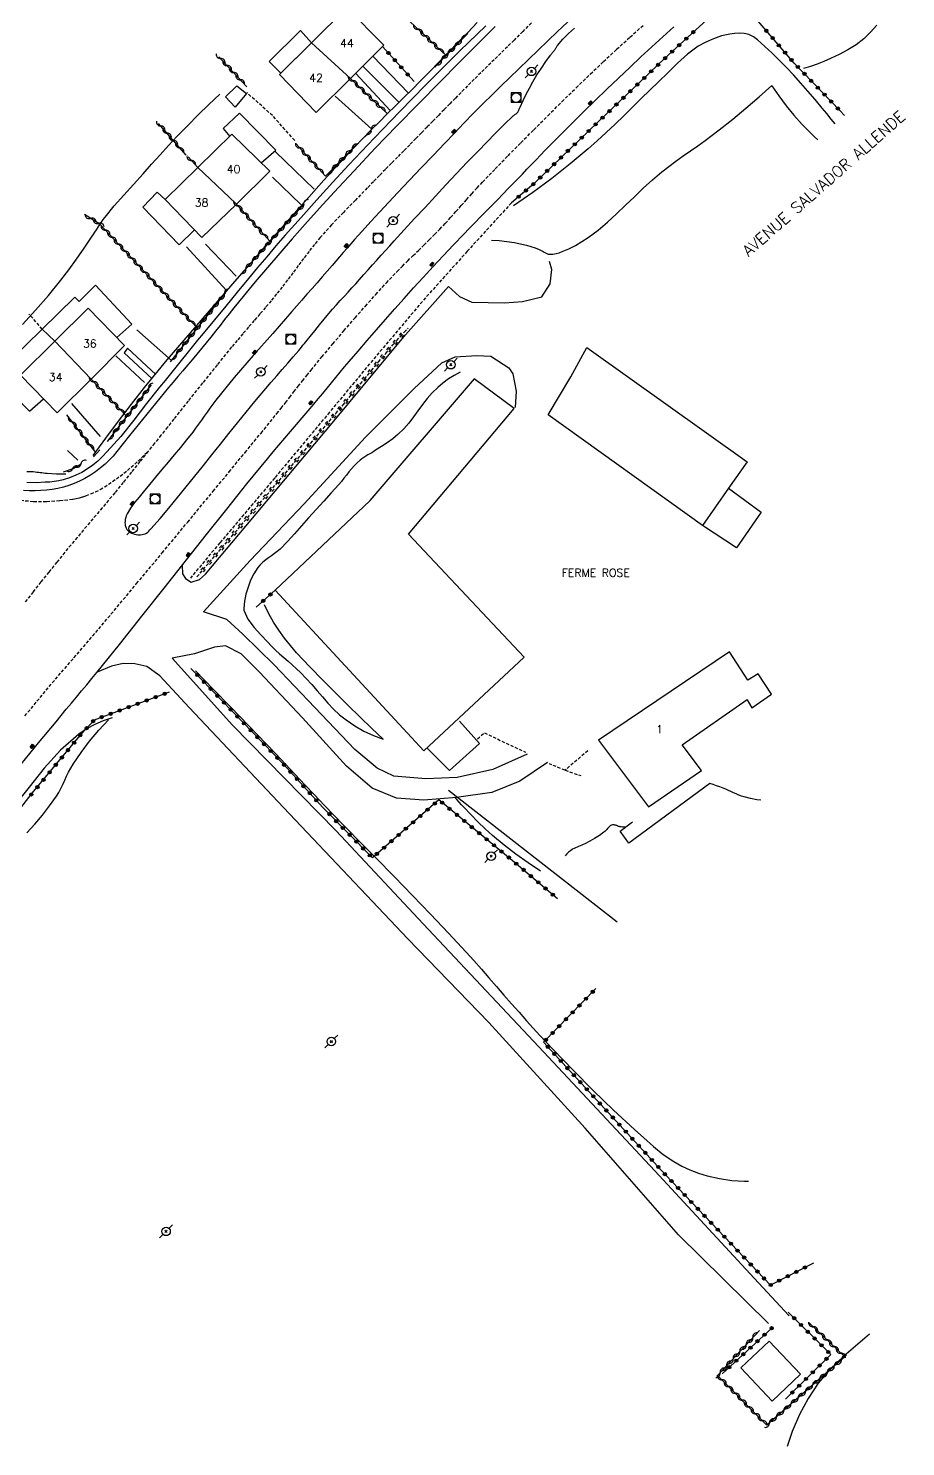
# Model space of a CAD drawing. Header units: millimetres. Extents: x 137000 to 138002, y 152999 to 154002.
# Drawn here: x 137340.6 to 137477.7, y 153371.3 to 153592.9 of the extents above; entities that cross this region are included whole.
import ezdxf
from ezdxf.enums import TextEntityAlignment as Align

# ---------------------------------------------------------------- set-up
doc = ezdxf.new("R2010")
doc.units = ezdxf.units.MM
doc.linetypes.add('DASHED', pattern=[0.75, 0.5, -0.25])
doc.layers.get('0').update_dxf_attribs({"linetype": 'CONTINUOUS'})
for name, color, linetype in [('W0001', 6, 'DASHED'), ('W0008', 7, 'CONTINUOUS'), ('W0014', 7, 'CONTINUOUS'), ('W0017', 7, 'CONTINUOUS'), ('W0101', 7, 'CONTINUOUS'), ('W0104', 1, 'CONTINUOUS'), ('W0112', 1, 'DASHED'), ('W0211', 2, 'CONTINUOUS'), ('W0214', 2, 'CONTINUOUS'), ('W0220', 5, 'DASHED'), ('W0300', 7, 'CONTINUOUS'), ('W0310', 3, 'CONTINUOUS'), ('W0323', 7, 'CONTINUOUS'), ('W0333', 7, 'CONTINUOUS'), ('W0401', 7, 'CONTINUOUS'), ('W0420', 7, 'CONTINUOUS'), ('W0473', 7, 'CONTINUOUS'), ('W0510', 5, 'CONTINUOUS'), ('W0515', 5, 'CONTINUOUS'), ('W0984', 7, 'CONTINUOUS'), ('W0989', 7, 'CONTINUOUS'), ('W0991', 7, 'CONTINUOUS'), ('W1102', 7, 'CONTINUOUS')]:
    doc.layers.add(name, color=color, linetype=linetype)
doc.styles.get("Standard").update_dxf_attribs({"font": 'romans.shx', "width": 0.85})

# ---------------------------------------------------------------- blocks, each defined once
blk = doc.blocks.new('T401')
for p, q in [((-0.3, 0.3), (0, 0.3)), ((-0.3, -0.25), (-0.3, 0.3)), ((-0.3, 0.15), (0, 0.15)), ((-0.3, 0), (0, 0)), ((0, 0.3), (0, -0.25)), ((-0.3, -0.15), (0, -0.15)), ((-0.3, -0.25), (-0.3, -0.3)), ((-0.3, -0.3), (0, -0.3)), ((0, -0.3), (0, -0.25))]:
    blk.add_line(p, q)
blk = doc.blocks.new('T473')
for p, q in [((-0.166667, 0.166667), (0.166667, -0.166667)), ((-0.166667, -0.166667), (0.166667, 0.166667)), ((0.500001, 0.500001), (1.000002, 1.000002)), ((-1.000002, -1.000002), (-0.500001, -0.500001))]:
    blk.add_line(p, q)
blk.add_ellipse((0, 0), major_axis=(0.471405, 0.471405), ratio=1, start_param=5.4977871438, end_param=11.780972451)
blk = doc.blocks.new('T420')
for p, q in [((0.75, 0.75), (-0.75, 0.75)), ((-0.75, 0.75), (-0.75, -0.75)), ((0.75, 0.75), (0.75, -0.75)), ((0.75, -0.75), (-0.75, -0.75))]:
    blk.add_line(p, q)
blk.add_ellipse((0, 0), major_axis=(-0.53, 0.53), ratio=1, start_param=3.926991, end_param=10.210176)
blk = doc.blocks.new('t310o')
at = {"color": 0, "linetype": 'Continuous'}
for centre, start, end in [((-0.5, 0.38), 216.8699, 323.1304), ((0.5, -0.37), 36.8699, 143.1303)]:
    blk.add_arc(centre, 0.625, start, end, dxfattribs=at)
blk = doc.blocks.new('t323o')
at = {"color": 0, "linetype": 'Continuous'}
for radius in [0.25, 0.15]:
    blk.add_circle((0, 0), radius, dxfattribs=at)
blk = doc.blocks.new('t220o')
at = {"color": 0, "linetype": 'Continuous'}
for p, q in [((-0.25, 0.25), (0.25, 0.25)), ((-0.25, -0.25), (0.25, -0.25))]:
    blk.add_line(p, q, dxfattribs=at)

msp = doc.modelspace()

# ---------------------------------------------------------------- linework, layer by layer
at = {"layer": 'W0001'}
for points in [[(137340.05, 153485.47), (137341.93, 153487.77), (137343.84, 153490.05), (137345.77, 153492.31), (137347.71, 153494.56), (137349.65, 153496.81), (137351.58, 153499.06), (137353.49, 153501.34), (137357.5, 153506.13), (137361.49, 153510.93), (137365.48, 153515.74), (137369.46, 153520.56), (137371.96, 153523.59), (137374.45, 153526.62), (137376.94, 153529.65), (137379.41, 153532.71), (137380.09, 153533.55), (137380.76, 153534.4), (137381.42, 153535.25), (137382.08, 153536.1), (137382.75, 153536.96), (137383.42, 153537.81), (137384.09, 153538.65), (137384.77, 153539.49), (137386.46, 153541.56), (137388.17, 153543.6), (137389.89, 153545.64), (137391.64, 153547.66), (137393.25, 153549.49), (137394.88, 153551.31), (137396.53, 153553.11), (137398.21, 153554.89), (137399.03, 153555.73), (137399.86, 153556.56), (137400.7, 153557.38), (137401.55, 153558.19), (137402.39, 153559.01), (137403.23, 153559.83), (137404.06, 153560.66), (137404.88, 153561.5), (137405.73, 153562.4), (137406.57, 153563.32), (137407.4, 153564.25), (137408.23, 153565.18), (137409.05, 153566.11), (137409.88, 153567.03), (137410.71, 153567.96), (137411.56, 153568.86), (137413.54, 153570.93), (137415.54, 153572.98), (137417.56, 153575.01), (137419.58, 153577.03), (137421.78, 153579.23), (137423.97, 153581.42), (137426.19, 153583.59), (137428.42, 153585.75), (137430.46, 153587.68), (137432.52, 153589.6), (137434.6, 153591.5), (137436.7, 153593.38)], [(137419.19, 153593.75), (137417.84, 153592.39), (137416.48, 153591.03), (137415.45, 153590.01), (137414.41, 153588.99), (137413.37, 153587.97), (137412.33, 153586.96), (137411.3, 153585.94), (137410.26, 153584.92), (137409.23, 153583.9), (137408.2, 153582.87), (137407.31, 153581.97), (137406.43, 153581.07), (137405.54, 153580.17), (137404.66, 153579.27), (137403.78, 153578.37), (137402.91, 153577.46), (137402.03, 153576.56), (137401.14, 153575.66), (137400.19, 153574.69), (137399.24, 153573.73), (137398.29, 153572.77), (137397.34, 153571.81), (137396.39, 153570.85), (137395.44, 153569.89), (137394.5, 153568.92), (137393.55, 153567.95), (137391.69, 153566.04), (137389.82, 153564.13), (137387.98, 153562.19), (137386.2, 153560.2), (137385.31, 153559.13), (137384.44, 153558.04), (137383.59, 153556.93), (137382.76, 153555.81), (137381.93, 153554.69), (137381.09, 153553.58), (137380.24, 153552.47), (137379.38, 153551.38), (137378.52, 153550.33), (137377.64, 153549.29), (137376.76, 153548.26), (137375.87, 153547.23), (137374.98, 153546.21), (137374.1, 153545.18), (137373.22, 153544.14), (137372.35, 153543.1), (137370.07, 153540.3), (137367.81, 153537.48), (137365.56, 153534.66), (137363.31, 153531.83), (137362.31, 153530.58), (137361.31, 153529.33), (137360.31, 153528.07), (137359.31, 153526.82)], [(137339.36, 153519.16), (137341.41, 153518.97), (137343.46, 153518.96), (137345.51, 153519.1), (137347.54, 153519.34), (137348.06, 153519.43), (137348.57, 153519.55), (137349.08, 153519.7), (137349.57, 153519.86), (137350.33, 153520.16), (137351.08, 153520.48), (137351.81, 153520.84), (137352.51, 153521.25), (137354.33, 153522.49), (137356.08, 153523.83), (137357.73, 153525.28), (137359.3, 153526.83)], [(137359.31, 153526.82), (137358.01, 153525.19), (137356.71, 153523.56), (137355.4, 153521.94), (137354.08, 153520.33), (137353.11, 153519.16), (137352.14, 153517.99), (137351.16, 153516.83), (137350.18, 153515.68), (137349.2, 153514.52), (137348.22, 153513.36), (137347.25, 153512.2), (137346.28, 153511.03), (137345.03, 153509.49), (137343.79, 153507.95), (137342.55, 153506.39), (137341.32, 153504.84), (137340.09, 153503.29)]]:
    msp.add_lwpolyline(points, dxfattribs=at)
at = {"layer": 'W0008'}
for points in [[(137423.28, 153592.38), (137431.01, 153599.6)], [(137413.54, 153593.17), (137410.65, 153590.31), (137407.78, 153587.42), (137404.92, 153584.53), (137401.53, 153581.08), (137398.15, 153577.63), (137394.8, 153574.15), (137391.48, 153570.64), (137389.03, 153568.01), (137386.61, 153565.36), (137384.21, 153562.69), (137381.83, 153560), (137379.88, 153557.77), (137377.95, 153555.53), (137376.03, 153553.28), (137374.14, 153551), (137373.41, 153550.1), (137372.69, 153549.2), (137371.97, 153548.29), (137371.26, 153547.37), (137370.55, 153546.46), (137369.84, 153545.55), (137369.11, 153544.64), (137368.39, 153543.74), (137367.66, 153542.86), (137366.92, 153541.98), (137366.18, 153541.11), (137365.44, 153540.24), (137364.7, 153539.38), (137363.96, 153538.51), (137363.22, 153537.63), (137362.49, 153536.76), (137360.45, 153534.27), (137358.42, 153531.78), (137356.4, 153529.27), (137354.4, 153526.76)], [(137423.28, 153592.38), (137421.76, 153590.93), (137420.25, 153589.46), (137418.74, 153587.99), (137417.24, 153586.53), (137415.84, 153585.18), (137414.44, 153583.84), (137413.05, 153582.49), (137411.67, 153581.12), (137410.16, 153579.6), (137408.66, 153578.06), (137407.18, 153576.51), (137405.69, 153574.96), (137403.84, 153573.03), (137401.99, 153571.1), (137400.15, 153569.16), (137398.32, 153567.22), (137396.91, 153565.72), (137395.51, 153564.23), (137394.11, 153562.72), (137392.73, 153561.21), (137392.14, 153560.54), (137391.55, 153559.87), (137390.97, 153559.2), (137390.38, 153558.53), (137389.8, 153557.86), (137389.22, 153557.18), (137388.64, 153556.51), (137388.05, 153555.84), (137387.27, 153554.94), (137386.48, 153554.04), (137385.7, 153553.14), (137384.91, 153552.24), (137384.12, 153551.34), (137383.34, 153550.44), (137382.55, 153549.54), (137381.77, 153548.64), (137378.77, 153545.21), (137375.74, 153541.79), (137372.76, 153538.34), (137369.87, 153534.8), (137369.4, 153534.19), (137368.95, 153533.56), (137368.5, 153532.93), (137368.06, 153532.3), (137367.62, 153531.66), (137367.18, 153531.03), (137366.72, 153530.4), (137366.26, 153529.78), (137365.32, 153528.59), (137364.36, 153527.42), (137363.39, 153526.26), (137362.41, 153525.1), (137361.43, 153523.95), (137360.45, 153522.79), (137359.49, 153521.62), (137358.54, 153520.44), (137357.88, 153519.62), (137357.19, 153518.8), (137356.55, 153517.94), (137356.01, 153517.02), (137355.89, 153516.74), (137355.8, 153516.46), (137355.73, 153516.17), (137355.69, 153515.88), (137355.68, 153515.65), (137355.69, 153515.42), (137355.73, 153515.2), (137355.79, 153514.98), (137355.88, 153514.78), (137355.99, 153514.59), (137356.12, 153514.41), (137356.27, 153514.26), (137356.37, 153514.19), (137356.48, 153514.13), (137356.59, 153514.08), (137356.7, 153514.04), (137356.93, 153513.94), (137357.17, 153513.86), (137357.42, 153513.8), (137357.67, 153513.75), (137357.78, 153513.74), (137357.9, 153513.74), (137358.01, 153513.75), (137358.13, 153513.76), (137358.36, 153513.8), (137358.59, 153513.85), (137358.82, 153513.93), (137359.04, 153514.03), (137359.24, 153514.18), (137359.42, 153514.35), (137359.58, 153514.54), (137359.74, 153514.72), (137361.16, 153516.31), (137362.53, 153517.94), (137363.88, 153519.59), (137365.23, 153521.24), (137366.59, 153522.9), (137367.93, 153524.57), (137369.26, 153526.24), (137370.59, 153527.92), (137371.92, 153529.6), (137373.26, 153531.27), (137374.61, 153532.93), (137375.97, 153534.59), (137376.81, 153535.59), (137377.67, 153536.59), (137378.53, 153537.58), (137379.4, 153538.57), (137380.26, 153539.56), (137381.12, 153540.55), (137381.98, 153541.54), (137382.83, 153542.55), (137383.05, 153542.82), (137383.28, 153543.09), (137383.5, 153543.36), (137383.72, 153543.64), (137383.95, 153543.91), (137384.17, 153544.19), (137384.39, 153544.46), (137384.61, 153544.74), (137385.34, 153545.64), (137386.07, 153546.54), (137386.8, 153547.44), (137387.54, 153548.32), (137388.13, 153549), (137388.73, 153549.67), (137389.33, 153550.34), (137389.93, 153551), (137390.54, 153551.66), (137391.14, 153552.32), (137391.75, 153552.98), (137392.35, 153553.65), (137393.02, 153554.4), (137393.69, 153555.15), (137394.36, 153555.91), (137395.03, 153556.66), (137395.7, 153557.42), (137396.38, 153558.17), (137397.05, 153558.92), (137397.73, 153559.67), (137399.33, 153561.42), (137400.95, 153563.16), (137402.57, 153564.9), (137404.19, 153566.64), (137405.85, 153568.41), (137407.51, 153570.18), (137409.18, 153571.95), (137410.86, 153573.7), (137412.22, 153575.09), (137413.58, 153576.48), (137414.95, 153577.85), (137416.36, 153579.19), (137416.45, 153579.26), (137416.54, 153579.34), (137416.63, 153579.4), (137416.72, 153579.47), (137416.81, 153579.54), (137416.9, 153579.62), (137416.98, 153579.7), (137417.06, 153579.79), (137417.12, 153579.88), (137417.17, 153579.98), (137417.22, 153580.08), (137417.26, 153580.18), (137417.29, 153580.28), (137417.33, 153580.38), (137417.37, 153580.48), (137417.42, 153580.58), (137417.89, 153581.58), (137418.38, 153582.57), (137418.88, 153583.55), (137419.42, 153584.52), (137420.07, 153585.59), (137420.75, 153586.65), (137421.46, 153587.69), (137422.19, 153588.71), (137422.27, 153588.81), (137422.35, 153588.91), (137422.43, 153589.01), (137422.52, 153589.11), (137422.6, 153589.21), (137422.68, 153589.31), (137422.76, 153589.41), (137422.84, 153589.52), (137422.9, 153589.6), (137422.95, 153589.69), (137423, 153589.78), (137423.05, 153589.87), (137423.11, 153589.96), (137423.16, 153590.05), (137423.22, 153590.13), (137423.28, 153590.21), (137424.11, 153591.16), (137425, 153592.05), (137425.92, 153592.9)], [(137365.31, 153509.85), (137368.43, 153513.83), (137371.58, 153517.79), (137374.75, 153521.73), (137377.96, 153525.64), (137378.85, 153526.72), (137379.75, 153527.79), (137380.66, 153528.86), (137381.57, 153529.92), (137382.48, 153530.98), (137383.39, 153532.05), (137384.3, 153533.11), (137385.2, 153534.18), (137385.89, 153535.01), (137386.58, 153535.84), (137387.26, 153536.67), (137387.95, 153537.5), (137388.64, 153538.34), (137389.32, 153539.16), (137390.01, 153539.99), (137390.71, 153540.82), (137392.12, 153542.47), (137393.54, 153544.12), (137394.97, 153545.76), (137396.41, 153547.39), (137397.86, 153549.05), (137399.32, 153550.69), (137400.79, 153552.33), (137402.27, 153553.96), (137403.84, 153555.67), (137405.43, 153557.36), (137407.02, 153559.04), (137408.62, 153560.71), (137409.49, 153561.62), (137410.37, 153562.52), (137411.24, 153563.42), (137412.12, 153564.31), (137413, 153565.21), (137413.88, 153566.1), (137414.76, 153567), (137415.63, 153567.9), (137416.35, 153568.64), (137417.06, 153569.38), (137417.78, 153570.12), (137418.49, 153570.86), (137419.2, 153571.61), (137419.92, 153572.35), (137420.64, 153573.09), (137421.36, 153573.82), (137422.86, 153575.34), (137424.36, 153576.86), (137425.87, 153578.37), (137427.39, 153579.87), (137429.18, 153581.62), (137430.98, 153583.36), (137432.79, 153585.09), (137434.61, 153586.81), (137436.31, 153588.4), (137438.03, 153589.97), (137439.75, 153591.54), (137441.47, 153593.1)], [(137321.75, 153456.06), (137324.81, 153459.88), (137327.88, 153463.7), (137330.96, 153467.51), (137334.04, 153471.32), (137336.75, 153474.64), (137339.47, 153477.95), (137342.19, 153481.26), (137344.92, 153484.57), (137345.71, 153485.54), (137346.51, 153486.5), (137347.31, 153487.46), (137348.11, 153488.42), (137348.91, 153489.38), (137349.71, 153490.34), (137350.5, 153491.31), (137351.29, 153492.27), (137354.82, 153496.64), (137358.33, 153501.03), (137361.81, 153505.44), (137365.28, 153509.86)]]:
    msp.add_lwpolyline(points, dxfattribs=at)
at = {"layer": 'W0014'}
for points in [[(137412.06, 153593.27), (137410.71, 153591.98), (137409.36, 153590.68), (137408.02, 153589.38), (137406.7, 153588.07), (137402.64, 153583.98), (137398.61, 153579.87), (137394.62, 153575.72), (137390.66, 153571.54), (137388.15, 153568.83), (137385.65, 153566.1), (137383.19, 153563.34), (137380.74, 153560.57), (137379.28, 153558.89), (137377.84, 153557.2), (137376.41, 153555.5), (137374.99, 153553.79), (137373.2, 153551.65), (137371.42, 153549.5), (137369.65, 153547.35), (137367.88, 153545.2), (137367.03, 153544.15), (137366.18, 153543.1), (137365.33, 153542.06), (137364.48, 153541.01), (137363.63, 153539.96), (137362.79, 153538.91), (137361.94, 153537.86), (137361.09, 153536.81), (137359.07, 153534.26), (137357.08, 153531.67), (137355.03, 153529.12), (137352.85, 153526.7), (137352.15, 153525.98), (137351.42, 153525.28), (137350.65, 153524.63), (137349.83, 153524.05), (137348.93, 153523.52), (137347.99, 153523.07), (137347.03, 153522.68), (137346.04, 153522.36), (137345.35, 153522.19), (137344.64, 153522.07), (137343.93, 153522), (137343.22, 153521.99)], [(137410.74, 153593.77), (137409.25, 153592.25), (137407.76, 153590.72), (137406.28, 153589.19), (137404.8, 153587.66), (137403.31, 153586.13), (137401.82, 153584.61), (137400.54, 153583.33), (137399.25, 153582.05), (137397.97, 153580.78), (137396.68, 153579.51), (137395.39, 153578.23), (137394.11, 153576.95), (137392.84, 153575.66), (137391.58, 153574.35), (137389.16, 153571.77), (137386.78, 153569.16), (137384.42, 153566.52), (137382.06, 153563.89), (137379.82, 153561.36), (137377.59, 153558.83), (137375.38, 153556.28), (137373.16, 153553.73), (137369.51, 153549.53), (137365.85, 153545.33), (137362.23, 153541.09), (137358.69, 153536.78), (137356.63, 153534.17), (137354.6, 153531.53), (137352.62, 153528.85), (137350.68, 153526.15)], [(137354.4, 153526.76), (137353.82, 153526.06), (137353.21, 153525.4), (137352.56, 153524.78), (137351.87, 153524.2), (137351.09, 153523.61), (137350.27, 153523.07), (137349.43, 153522.58), (137348.56, 153522.14), (137347.75, 153521.78), (137346.91, 153521.48), (137346.07, 153521.22), (137345.21, 153521.01), (137344.32, 153520.84), (137343.43, 153520.73), (137342.53, 153520.67), (137341.63, 153520.64), (137340.72, 153520.64), (137339.8, 153520.68)], [(137343.22, 153521.99), (137341.79, 153521.89), (137340.35, 153521.94)]]:
    msp.add_lwpolyline(points, dxfattribs=at)
at = {"layer": 'W0017'}
for points in [[(137398.52, 153581.31), (137392.83, 153586.97)], [(137399.98, 153582.77), (137394.41, 153588.55)], [(137397.18, 153579.99), (137391.72, 153585.87)], [(137394.25, 153577.11), (137388.55, 153582.3)], [(137385.27, 153567.73), (137379.19, 153573.61)], [(137383.16, 153565.37), (137378.73, 153569.64)], [(137371.47, 153551.96), (137365.29, 153558.73)], [(137373.08, 153554.14), (137368.28, 153559.17)], [(137406.23, 153552.53), (137407.97, 153550.98), (137409.89, 153550.08), (137415, 153550.02), (137417.81, 153550.19), (137420.83, 153550.93), (137422.14, 153552.98), (137422.4, 153555.22), (137422, 153556.45)], [(137364.6, 153509), (137364.67, 153507.67), (137365.15, 153506.92), (137366.02, 153506.36), (137367.31, 153506.78), (137368.25, 153507.6), (137374.59, 153515.12), (137388.59, 153531.8), (137399.53, 153545), (137406.23, 153552.56)], [(137362.94, 153540.97), (137357.55, 153545.79)], [(137360.5, 153538.82), (137356.06, 153542.92), (137355.53, 153542.19), (137359.91, 153538.13)], [(137358.73, 153537.55), (137354.24, 153541.7)], [(137367.97, 153501.72), (137375.22, 153509.73), (137383.66, 153518.58), (137393.28, 153529.01), (137400.9, 153536.63), (137405.2, 153540.62), (137407.3, 153541.58), (137410.67, 153541.79), (137412.86, 153541.65), (137415.68, 153539.84), (137416.27, 153538.89), (137416.83, 153536.2), (137416.67, 153533.67)], [(137351.83, 153529.13), (137347.39, 153534.29)], [(137348.31, 153525.43), (137346.71, 153526.91)], [(137418.51, 153479.48), (137413.16, 153477.1), (137407.58, 153475.87), (137402.68, 153475.63), (137397.68, 153476.06), (137395.11, 153477.31), (137391.62, 153480.2), (137385.34, 153486.78), (137378.98, 153493.45), (137374.12, 153498.26), (137371.61, 153500.55), (137367.94, 153501.72)], [(137421.71, 153478.17), (137417.4, 153475.27), (137413.01, 153473.49), (137407.48, 153472.71), (137402.4, 153472.3), (137398.11, 153472.61), (137394.29, 153474.19), (137390.28, 153477.6), (137383.45, 153485.19), (137376.71, 153492.32), (137373.83, 153495.18), (137371.4, 153496.42), (137369.66, 153496.21), (137366.52, 153495.17), (137363.05, 153494.48)], [(137380.43, 153471.16), (137365.72, 153486.79), (137361.11, 153491.75), (137359.1, 153493.2), (137357.21, 153493.61), (137355.4, 153493.65), (137353.56, 153493.25), (137351.32, 153492.31)], [(137363.05, 153494.48), (137372.51, 153484.04), (137388.68, 153467.53)], [(137456.24, 153390.57), (137442.2, 153404.4), (137427.61, 153421.09), (137412.57, 153437.59), (137399.88, 153450.63), (137380.43, 153471.16)], [(137388.68, 153467.53), (137402.28, 153452.99), (137420.36, 153433.8), (137438.47, 153414.4), (137454.7, 153396.92), (137459.49, 153391.76)]]:
    msp.add_lwpolyline(points, dxfattribs=at)
at = {"layer": 'W0101'}
for points in [[(137384.85, 153590.63), (137390.34, 153596.08), (137396.13, 153590.27)], [(137390.9, 153585.06), (137385.54, 153579.71), (137379.84, 153585.65), (137384.85, 153590.63)], [(137396.13, 153590.27), (137390.9, 153585.06)], [(137367.06, 153571.12), (137372.39, 153576.32)], [(137372.39, 153576.32), (137378.32, 153570.54)], [(137373.09, 153565.43), (137367.71, 153560.18), (137361.96, 153566.16), (137367.06, 153571.12)], [(137378.32, 153570.54), (137373.09, 153565.43)], [(137344.71, 153544), (137349.93, 153549.18), (137355.63, 153543.31)], [(137350.39, 153538.09), (137345.1, 153532.81), (137339.34, 153538.68), (137344.71, 153544)], [(137355.63, 153543.31), (137350.39, 153538.09)], [(137450.13, 153495.49), (137429.67, 153481.66), (137437.5, 153471.26), (137445.8, 153476.95), (137442.77, 153480.94), (137452.93, 153488.02), (137452.93, 153487.99), (137453.65, 153486.74), (137456.73, 153488.86), (137454.64, 153492.02), (137453, 153491.03)], [(137453, 153491.03), (137450.13, 153495.49)]]:
    msp.add_lwpolyline(points, dxfattribs=at)
at = {"layer": 'W0104'}
for points in [[(137380.06, 153585.87), (137378.19, 153587.7), (137383.11, 153592.53), (137384.85, 153590.63)], [(137374.69, 153582.69), (137372.92, 153580.55), (137371.41, 153582.16), (137373.14, 153583.9)], [(137451.27, 153511.72), (137445.96, 153515.23), (137421.82, 153532.49), (137425.35, 153538.44), (137427.88, 153543.03), (137452.94, 153525.18), (137449.98, 153521.07), (137450, 153521.04), (137455.1, 153517.28)], [(137410.23, 153538.15), (137393.95, 153519.11), (137393.95, 153519.05), (137379.14, 153505.09), (137402.37, 153480.04), (137418.08, 153494.63), (137399.97, 153513.88), (137416.52, 153533.49)]]:
    msp.add_lwpolyline(points, close=True, dxfattribs=at)
for points in [[(137376.97, 153571.85), (137379.27, 153573.86), (137373.56, 153579.65), (137371.04, 153577.23), (137372.05, 153575.99)], [(137361.96, 153566.16), (137360.71, 153567.28), (137358.46, 153564.92), (137364.17, 153559.04), (137366.55, 153561.39)], [(137354.4, 153544.58), (137356.73, 153546.69), (137351.08, 153552.74), (137348.54, 153550.2), (137347.86, 153550.87), (137337.57, 153540.82), (137338.25, 153540.1), (137338.25, 153540.12), (137336.14, 153537.78), (137340.75, 153533.06), (137342.95, 153535)], [(137344.71, 153544), (137342.76, 153545.89)], [(137449.98, 153521.07), (137445.96, 153515.23)], [(137402.83, 153480.47), (137406.39, 153476.95), (137411.1, 153481.15), (137407.95, 153484.65)]]:
    msp.add_lwpolyline(points, dxfattribs=at)
at = {"layer": 'W0112'}
for points in [[(137382.21, 153575.37), (137378.73, 153579.25), (137374.7, 153582.85)], [(137416.07, 153565.61), (137409.17, 153558.05), (137402.64, 153550.78), (137394.4, 153541.05), (137387.64, 153532.91), (137379.08, 153522.65), (137370.51, 153512.51), (137365.91, 153507.01)], [(137342.76, 153545.89), (137340.68, 153548.25)], [(137410.76, 153481.9), (137411.85, 153482.83), (137418.25, 153479.8)], [(137428.03, 153480.03), (137424.45, 153476.98), (137422.02, 153477.98)], [(137424.45, 153476.98), (137426.92, 153476.14)]]:
    msp.add_lwpolyline(points, dxfattribs=at)
at = {"layer": 'W0211'}
for points in [[(137473.17, 153593.37), (137472.2, 153592.27), (137471.15, 153591.25), (137469.95, 153590.3), (137468.65, 153589.5), (137467.3, 153588.8), (137465.95, 153588.14), (137464.92, 153587.68), (137463.88, 153587.26), (137462.81, 153586.9), (137461.73, 153586.58)], [(137466.68, 153577.96), (137466.07, 153578.71), (137465.35, 153579.57), (137464.63, 153580.43), (137463.53, 153581.74), (137462.42, 153583.04), (137461.29, 153584.33), (137460.14, 153585.6), (137459.06, 153586.74), (137457.96, 153587.87), (137456.84, 153588.98), (137455.67, 153590.04), (137455.11, 153590.55), (137454.54, 153591.09), (137453.91, 153591.57), (137453.2, 153591.92), (137452.46, 153592.09), (137451.7, 153592.14), (137450.96, 153592.09), (137450.23, 153591.98), (137448.92, 153591.69), (137447.66, 153591.26), (137446.44, 153590.72), (137445.27, 153590.08), (137443.58, 153588.86), (137442.03, 153587.45), (137440.56, 153585.97), (137439.08, 153584.53), (137437.7, 153583.23), (137436.33, 153581.91), (137434.98, 153580.57), (137433.63, 153579.23), (137432.27, 153577.9), (137430.9, 153576.58), (137429.5, 153575.29), (137428.07, 153574.04), (137425.25, 153571.7), (137422.37, 153569.43), (137419.42, 153567.25), (137416.42, 153565.15)], [(137408.07, 153539.15), (137407.13, 153538.66), (137406.23, 153538.1), (137405.38, 153537.47), (137404.57, 153536.79), (137403.71, 153535.95), (137402.92, 153535.04), (137402.18, 153534.1), (137401.47, 153533.13), (137400.77, 153532.17), (137400.03, 153531.22), (137399.25, 153530.31), (137398.4, 153529.46), (137397.56, 153528.76), (137396.67, 153528.14), (137395.76, 153527.56), (137394.85, 153526.97), (137394.55, 153526.77), (137394.24, 153526.59), (137393.93, 153526.41), (137393.62, 153526.23), (137393.31, 153526.05), (137393.01, 153525.85), (137392.71, 153525.64), (137392.43, 153525.42), (137391.96, 153524.99), (137391.52, 153524.54), (137391.1, 153524.07), (137390.69, 153523.58), (137390.29, 153523.09), (137389.9, 153522.6), (137389.5, 153522.11), (137389.08, 153521.64), (137387.91, 153520.33), (137386.74, 153519.02), (137385.56, 153517.72), (137384.38, 153516.42), (137383.28, 153515.18), (137382.19, 153513.93), (137381.08, 153512.71), (137379.91, 153511.53), (137379.49, 153511.16), (137379.05, 153510.82), (137378.59, 153510.49), (137378.13, 153510.17), (137377.68, 153509.84), (137377.23, 153509.48), (137376.82, 153509.09), (137376.45, 153508.66), (137375.81, 153507.69), (137375.31, 153506.65), (137374.91, 153505.57), (137374.57, 153504.48), (137374.44, 153503.94), (137374.36, 153503.38), (137374.3, 153502.83), (137374.25, 153502.27), (137374.24, 153502.21), (137374.23, 153502.14), (137374.23, 153502.08), (137374.24, 153502.01), (137374.9, 153500.56), (137375.85, 153499.27), (137376.92, 153498.13), (137377.96, 153497.02), (137378.56, 153496.38), (137379.19, 153495.76), (137379.84, 153495.17), (137380.5, 153494.59), (137381.16, 153494.01), (137381.83, 153493.44), (137382.48, 153492.85), (137383.11, 153492.24), (137384.01, 153491.33), (137384.86, 153490.38), (137385.7, 153489.41), (137386.53, 153488.44), (137387.39, 153487.48), (137388.28, 153486.54), (137389.22, 153485.66), (137390.23, 153484.85), (137391.59, 153483.92), (137393.01, 153483.11), (137394.51, 153482.42), (137396.05, 153481.85)], [(137366.68, 153492.5), (137369.46, 153489.67), (137372.23, 153486.83), (137374.99, 153483.98), (137377.74, 153481.12), (137379.27, 153479.53), (137380.78, 153477.93), (137382.3, 153476.33), (137383.81, 153474.73), (137385.32, 153473.13), (137386.83, 153471.53), (137388.35, 153469.94), (137389.88, 153468.35), (137390.86, 153467.34), (137391.85, 153466.34), (137392.84, 153465.33), (137393.83, 153464.34), (137394.82, 153463.34), (137395.81, 153462.34), (137396.8, 153461.33), (137397.78, 153460.32), (137400.61, 153457.41), (137403.43, 153454.49), (137406.23, 153451.55), (137409, 153448.57), (137410.2, 153447.25), (137411.39, 153445.91), (137412.57, 153444.57), (137413.74, 153443.22), (137414.91, 153441.87), (137416.08, 153440.52), (137417.26, 153439.18), (137418.45, 153437.84), (137419.48, 153436.71), (137420.5, 153435.57), (137421.54, 153434.45), (137422.59, 153433.34), (137425.7, 153430.15), (137428.85, 153426.98), (137432.05, 153423.88), (137435.32, 153420.86), (137436.78, 153419.54), (137438.26, 153418.22), (137439.8, 153416.97), (137441.44, 153415.86), (137442.69, 153415.16), (137443.98, 153414.56), (137445.31, 153414.04), (137446.67, 153413.64), (137448.59, 153413.21), (137450.53, 153412.91), (137452.49, 153412.78), (137453.11, 153412.81)], [(137353.69, 153485.16), (137352.29, 153484.72), (137350.95, 153484.14), (137349.66, 153483.45), (137348.45, 153482.62), (137345.6, 153480.13), (137343.06, 153477.31), (137340.71, 153474.36), (137338.37, 153471.45)]]:
    msp.add_lwpolyline(points, dxfattribs=at)
at = {"layer": 'W0214'}
for points in [[(137339.64, 153546.59), (137341.72, 153548.85), (137343.73, 153551.16), (137345.68, 153553.53), (137346.93, 153555.16), (137348.12, 153556.84), (137349.29, 153558.54), (137350.45, 153560.23), (137350.72, 153560.63), (137350.98, 153561.02), (137351.24, 153561.42), (137351.49, 153561.82), (137351.75, 153562.22), (137352.02, 153562.61), (137352.29, 153563), (137352.57, 153563.39), (137354, 153565.14), (137355.49, 153566.83), (137357.01, 153568.49), (137358.52, 153570.16), (137359.84, 153571.65), (137361.16, 153573.13), (137362.49, 153574.6), (137363.85, 153576.05), (137365.48, 153577.72), (137367.13, 153579.37), (137368.81, 153580.99), (137370.51, 153582.59)], [(137412.96, 153559.8), (137414.16, 153559.73), (137415.35, 153559.6), (137416.54, 153559.42), (137417.72, 153559.18), (137418.41, 153559.01), (137419.09, 153558.81), (137419.76, 153558.57), (137420.42, 153558.33), (137420.63, 153558.23), (137420.83, 153558.13), (137421.02, 153558.01), (137421.21, 153557.9), (137421.41, 153557.79), (137421.62, 153557.69), (137421.83, 153557.62), (137422.06, 153557.58), (137422.57, 153557.58), (137423.06, 153557.68), (137423.53, 153557.83), (137423.99, 153558), (137425.06, 153558.45), (137426.1, 153558.97), (137427.1, 153559.56), (137428.06, 153560.21), (137429.61, 153561.37), (137431.09, 153562.61), (137432.52, 153563.91), (137433.91, 153565.24), (137435.29, 153566.58), (137436.68, 153567.92), (137438.1, 153569.21), (137439.57, 153570.46), (137440.67, 153571.32), (137441.79, 153572.14), (137442.92, 153572.95), (137444.06, 153573.75), (137445.2, 153574.54), (137446.34, 153575.35), (137447.46, 153576.17), (137448.56, 153577.01), (137450.66, 153578.7), (137452.73, 153580.42), (137454.77, 153582.17), (137456.78, 153583.97)], [(137456.77, 153583.91), (137457.85, 153582.31), (137459, 153580.77), (137460.22, 153579.29), (137461.52, 153577.86), (137463.44, 153575.91), (137463.94, 153575.45)], [(137396.05, 153481.85), (137394.19, 153483.58), (137392.36, 153485.33), (137390.55, 153487.1), (137388.76, 153488.9), (137386.65, 153491), (137384.55, 153493.12), (137382.5, 153495.3), (137380.61, 153497.61), (137379.72, 153498.84), (137378.9, 153500.12), (137378.14, 153501.44), (137377.46, 153502.8)], [(137340.35, 153467.19), (137341.57, 153468.56), (137342.77, 153469.96), (137343.9, 153471.41), (137344.96, 153472.92), (137345.33, 153473.52), (137345.67, 153474.14), (137345.98, 153474.78), (137346.27, 153475.42), (137346.56, 153476.06), (137346.87, 153476.69), (137347.2, 153477.32), (137347.56, 153477.92), (137348.82, 153479.76), (137350.16, 153481.53), (137351.58, 153483.23), (137353.09, 153484.87)], [(137420.63, 153461.23), (137418.68, 153462.51), (137416.78, 153463.86), (137414.93, 153465.28), (137413.12, 153466.77), (137411.95, 153467.82), (137410.82, 153468.93), (137409.72, 153470.06), (137408.62, 153471.2), (137408.25, 153471.59), (137407.89, 153471.99), (137407.53, 153472.39), (137407.17, 153472.8)]]:
    msp.add_lwpolyline(points, dxfattribs=at)
at = {"layer": 'W0220'}
msp.add_lwpolyline([(137366.93, 153507.18), (137372.38, 153513.55), (137377.82, 153519.93), (137383.24, 153526.32), (137388.65, 153532.72), (137389.77, 153534.06), (137390.88, 153535.4), (137391.98, 153536.74), (137393.09, 153538.08), (137394.19, 153539.43), (137395.31, 153540.77), (137396.43, 153542.1), (137397.56, 153543.42), (137398.14, 153544.08), (137398.73, 153544.74), (137399.32, 153545.39), (137399.92, 153546.04)], dxfattribs=at)
at = {"layer": 'W0300'}
for points in [[(137340.32, 153523.67), (137340.66, 153523.67), (137341.01, 153523.66), (137341.35, 153523.63), (137341.62, 153523.61), (137341.89, 153523.57), (137342.16, 153523.54), (137342.43, 153523.5), (137342.69, 153523.47), (137342.96, 153523.43), (137343.23, 153523.4), (137343.5, 153523.38), (137344.24, 153523.33), (137344.97, 153523.3), (137345.71, 153523.29), (137346.45, 153523.29)], [(137406.24, 153473.85), (137432.62, 153453.33)]]:
    msp.add_lwpolyline(points, dxfattribs=at)
at = {"layer": 'W0310'}
for points in [[(137405.86, 153588.62), (137397.76, 153596.26)], [(137409.26, 153592.06), (137405.86, 153588.65), (137405.86, 153588.62), (137404.11, 153586.8)], [(137374.72, 153583.76), (137370.37, 153588.45)], [(137396.73, 153579.51), (137390.9, 153585.06)], [(137365.22, 153573.09), (137360.93, 153578.03)], [(137394.25, 153577.11), (137393.15, 153575.92)], [(137387.03, 153569.76), (137382.39, 153574.87)], [(137392, 153574.91), (137387.03, 153569.76)], [(137367.06, 153571.12), (137365.53, 153572.83)], [(137378.35, 153559.57), (137372.96, 153565.56)], [(137373.6, 153554.21), (137378.41, 153559.63), (137383.63, 153565.39)], [(137366.99, 153546.03), (137363.11, 153550.14), (137351.74, 153562.31), (137349.34, 153563.79)], [(137362.81, 153540.8), (137371.45, 153551.61)], [(137355.97, 153532.23), (137350.39, 153538.09)], [(137352.95, 153528.36), (137359.82, 153537.18)], [(137351.11, 153526.63), (137346.61, 153532.51)], [(137350.74, 153525.96), (137351.75, 153527.03)], [(137346.09, 153523.6), (137347.56, 153524.13), (137348.84, 153524.87)], [(137462.55, 153390.7), (137468.17, 153385.33), (137456.01, 153374.68), (137448.3, 153382.44), (137454.82, 153389.45)]]:
    msp.add_lwpolyline(points, dxfattribs=at)
at = {"layer": 'W0323'}
for points in [[(137450.86, 153598.16), (137440.02, 153588.14), (137429.59, 153578.23), (137419.62, 153568.65), (137416.07, 153565.61)], [(137468.11, 153579.26), (137467.46, 153579.97), (137460.28, 153587.42), (137454.33, 153594.35), (137450.86, 153598.16)], [(137400.86, 153584.56), (137395.92, 153590.05)], [(137379.14, 153505.09), (137376.17, 153502.46)], [(137365.98, 153492.89), (137380.52, 153477.86), (137386.59, 153471.17)], [(137328.16, 153456.61), (137341.2, 153473.39), (137348.87, 153482.68), (137350.91, 153484.87), (137362.63, 153489.21)], [(137423.3, 153456.92), (137416.52, 153462.65), (137404.72, 153472.34), (137394.34, 153463.3), (137386.59, 153471.17)], [(137463.28, 153399.99), (137456.56, 153396.55), (137456.54, 153396.55), (137440.17, 153413.77), (137421.1, 153434.5), (137429.27, 153442.87)], [(137459.35, 153392.31), (137465.99, 153385.71), (137458.91, 153378.73)], [(137456.76, 153389.84), (137449.01, 153382.72)]]:
    msp.add_lwpolyline(points, dxfattribs=at)
at = {"layer": 'W0333'}
msp.add_lwpolyline([(137447.06, 153474.92), (137434.43, 153465.6), (137433.06, 153467.47), (137434.99, 153468.93)], dxfattribs=at)
msp.add_lwpolyline([(137456.38, 153387.81), (137461.27, 153382.65), (137456.85, 153378.45), (137451.95, 153383.61)], close=True, dxfattribs=at)
at = {"layer": 'W0510'}
msp.add_lwpolyline([(137472.05, 153388.92), (137470.22, 153387.31), (137468.02, 153385.44), (137465.9, 153383.44), (137464.02, 153381.22), (137462.44, 153378.84), (137461.08, 153376.33), (137459.95, 153373.71), (137459.16, 153371.33)], dxfattribs=at)
at = {"layer": 'W0515'}
for points in [[(137455.05, 153472.3), (137454.41, 153472.38), (137453.42, 153472.57), (137452.45, 153472.82), (137452.02, 153472.95), (137451.6, 153473.11), (137451.2, 153473.28), (137450.79, 153473.47), (137450.39, 153473.66), (137449.99, 153473.84), (137449.58, 153474.02), (137449.17, 153474.19), (137448.65, 153474.38), (137448.12, 153474.57), (137447.59, 153474.75), (137447.06, 153474.92)], [(137433.87, 153468.1), (137433.66, 153468.1), (137433.44, 153468.11), (137433.23, 153468.13), (137433.02, 153468.17), (137432.92, 153468.19), (137432.82, 153468.22), (137432.72, 153468.26), (137432.63, 153468.3), (137432.53, 153468.34), (137432.44, 153468.37), (137432.34, 153468.4), (137432.24, 153468.42), (137432.12, 153468.44), (137431.99, 153468.46), (137431.86, 153468.45), (137431.74, 153468.42), (137431.55, 153468.33), (137431.38, 153468.2), (137431.23, 153468.05), (137431.09, 153467.9), (137430.96, 153467.74), (137430.83, 153467.59), (137430.69, 153467.44), (137430.54, 153467.3), (137429.82, 153466.79), (137429.08, 153466.32), (137428.31, 153465.89), (137427.54, 153465.47), (137427.3, 153465.36), (137427.06, 153465.26), (137426.82, 153465.17), (137426.58, 153465.08), (137426.34, 153464.99), (137426.1, 153464.89), (137425.86, 153464.78), (137425.64, 153464.64), (137425.32, 153464.42), (137425.02, 153464.18), (137424.75, 153463.91), (137424.49, 153463.62)]]:
    msp.add_lwpolyline(points, dxfattribs=at)
at = {"layer": 'W1102'}
for points in [[(137390.9, 153585.06), (137384.85, 153590.63)], [(137367.06, 153571.12), (137372.96, 153565.56)], [(137350.39, 153538.09), (137344.71, 153544)]]:
    msp.add_lwpolyline(points, dxfattribs=at)

# ---------------------------------------------------------------- block references
at = {"layer": 'W0220'}
for p, rotation in [((137398.92, 153544.95), 47.73819648196389), ((137396.94, 153542.7), 49.37880565873822), ((137397.93, 153543.83), 48.83172996002575), ((137395.01, 153540.41), 50.24555650858635), ((137395.97, 153541.56), 49.87453596600043), ((137393.1, 153538.1), 50.49185704216018), ((137394.05, 153539.25), 50.49185704216018), ((137391.19, 153535.78), 50.54704281470701), ((137392.14, 153536.94), 50.59235753746486), ((137389.28, 153533.47), 50.08213630223828), ((137390.23, 153534.62), 50.37696750140598), ((137387.34, 153531.17), 49.83644225120826), ((137388.31, 153532.32), 49.83644225120826), ((137385.41, 153528.88), 49.83644225120826), ((137386.38, 153530.03), 49.83644225120826), ((137383.47, 153526.59), 49.83644225120826), ((137384.44, 153527.74), 49.83644225120826), ((137381.53, 153524.3), 49.69156082904603), ((137382.5, 153525.44), 49.69156082904603), ((137380.56, 153523.16), 49.69156082904603), ((137378.62, 153520.87), 49.69156082904603), ((137379.59, 153522.01), 49.69156082904603), ((137376.68, 153518.58), 49.54667971017773), ((137377.65, 153519.73), 49.54667971017773), ((137374.73, 153516.3), 49.54667971017773), ((137375.71, 153517.44), 49.54667971017773), ((137372.79, 153514.02), 49.54667971017773), ((137373.76, 153515.16), 49.54667971017773), ((137370.83, 153511.74), 49.40179889448476), ((137371.81, 153512.88), 49.40179889448476), ((137368.88, 153509.46), 49.40179889448476), ((137369.86, 153510.6), 49.40179889448476), ((137367.91, 153508.32), 49.40179889448476)]:
    msp.add_blockref('t220o', p, dxfattribs=dict(at, rotation=rotation))
at = {"layer": 'W0310'}
for p, rotation in [((137401.49, 153592.73), 136.6953785774994), ((137402.59, 153591.71), 136.6953785774994), ((137403.68, 153590.68), 136.6953785774994), ((137408.29, 153591.09), 225.0757101328686), ((137370.64, 153588.16), 132.8416687458993), ((137404.77, 153589.65), 136.6953785774994), ((137406.18, 153588.96), 225.0757101328686), ((137407.24, 153590.02), 225.0757101328686), ((137371.66, 153587.06), 132.8416687458993), ((137372.68, 153585.96), 132.8416687458993), ((137405.15, 153587.88), 226.0264662858459), ((137373.7, 153584.86), 132.8416687458993), ((137391.3, 153584.68), 136.4055330025461), ((137392.38, 153583.65), 136.4055330025461), ((137393.47, 153582.61), 136.4055330025461), ((137394.56, 153581.58), 136.4055330025461), ((137395.64, 153580.55), 136.4055330025461), ((137361.28, 153577.62), 130.9734804392867), ((137394.17, 153577.02), 227.1525867506718), ((137362.27, 153576.49), 130.9734804392867), ((137363.25, 153575.36), 130.9734804392867), ((137364.23, 153574.23), 130.9734804392867), ((137383, 153574.2), 132.2340398861373), ((137384.01, 153573.09), 132.2340398861373), ((137390.15, 153573), 226.0362740275735), ((137391.2, 153574.08), 226.0362740275735), ((137366.05, 153572.24), 131.9555974434256), ((137385.01, 153571.98), 132.2340398861373), ((137386.02, 153570.87), 132.2340398861373), ((137388.07, 153570.84), 226.0362740275735), ((137389.11, 153571.92), 226.0362740275735), ((137373.33, 153565.15), 132.0030625348358), ((137374.34, 153564.03), 132.0030625348358), ((137382.61, 153564.26), 47.76895616335369), ((137383.62, 153565.37), 47.76895616335369), ((137350.3, 153563.2), 148.3357624456844), ((137351.58, 153562.41), 148.3357624456844), ((137352.63, 153561.36), 133.0683199724705), ((137375.34, 153562.92), 132.0030625348358), ((137376.35, 153561.8), 132.0030625348358), ((137380.59, 153562.04), 47.76895616335369), ((137381.6, 153563.15), 47.76895616335369), ((137353.66, 153560.26), 133.0683199724705), ((137354.68, 153559.17), 133.0683199724705), ((137377.35, 153560.69), 132.0030625348358), ((137378.57, 153559.82), 47.76895616335369), ((137379.58, 153560.93), 47.76895616335369), ((137355.7, 153558.07), 133.0683199724705), ((137356.73, 153556.97), 133.0683199724705), ((137376.58, 153557.58), 48.42816287793924), ((137377.58, 153558.7), 48.42816287793924), ((137357.75, 153555.88), 133.0683199724705), ((137358.78, 153554.78), 133.0683199724705), ((137374.59, 153555.33), 48.42816287793924), ((137375.59, 153556.45), 48.42816287793924), ((137359.8, 153553.69), 133.0683199724705), ((137360.83, 153552.59), 133.0683199724705), ((137361.85, 153551.49), 133.0683199724705), ((137362.88, 153550.4), 133.0683199724705), ((137371.24, 153551.35), 51.35247379920815), ((137363.9, 153549.31), 133.3290182167135), ((137364.93, 153548.22), 133.3290182167135), ((137369.37, 153549), 51.35247379920815), ((137370.3, 153550.18), 51.35247379920815), ((137365.96, 153547.12), 133.3290182167135), ((137367.49, 153546.66), 51.35247379920815), ((137368.43, 153547.83), 51.35247379920815), ((137365.62, 153544.32), 51.35247379920815), ((137366.56, 153545.49), 51.35247379920815), ((137363.75, 153541.98), 51.35247379920815), ((137364.68, 153543.15), 51.35247379920815), ((137350.8, 153537.67), 133.6062414843032), ((137351.83, 153536.58), 133.6062414843032), ((137352.86, 153535.49), 133.6062414843032), ((137358.48, 153535.46), 52.04908152405646), ((137359.4, 153536.64), 52.04908152405646), ((137353.9, 153534.41), 133.6062414843032), ((137354.93, 153533.32), 133.6062414843032), ((137356.64, 153533.09), 52.04908152405646), ((137357.56, 153534.27), 52.04908152405646), ((137347.46, 153531.39), 127.4426041808039), ((137354.79, 153530.73), 52.04908152405646), ((137355.71, 153531.91), 52.04908152405646), ((137348.38, 153530.2), 127.4426041808039), ((137349.29, 153529.01), 127.4426041808039), ((137353.87, 153529.54), 52.04908152405646), ((137350.2, 153527.82), 127.4426041808039), ((137347.5, 153524.1), 19.87051670719351), ((137348.8, 153524.85), 30.16729561060959), ((137463.23, 153390.05), 316.3506470652778), ((137464.31, 153389.01), 316.3506470652778), ((137452.78, 153387.26), 47.0822577520926), ((137453.8, 153388.35), 47.0822577520926), ((137465.4, 153387.98), 316.3506470652778), ((137466.48, 153386.94), 316.3506470652778), ((137450.73, 153385.06), 47.0822577520926), ((137451.76, 153386.16), 47.0822577520926), ((137467.57, 153385.91), 316.3506470652778), ((137467.66, 153384.89), 221.2242802134864), ((137448.69, 153382.86), 47.0822577520926), ((137449.71, 153383.96), 47.0822577520926), ((137465.4, 153382.91), 221.2242802134864), ((137466.53, 153383.9), 221.2242802134864), ((137448.95, 153381.78), 134.8370178757067), ((137450.01, 153380.72), 134.8370178757067), ((137462.02, 153379.95), 221.2242802134864), ((137463.15, 153380.94), 221.2242802134864), ((137464.28, 153381.93), 221.2242802134864), ((137451.07, 153379.66), 134.8370178757067), ((137452.13, 153378.59), 134.8370178757067), ((137453.18, 153377.53), 134.8370178757067), ((137459.76, 153377.97), 221.2242802134864), ((137460.89, 153378.96), 221.2242802134864), ((137454.24, 153376.47), 134.8370178757067), ((137455.3, 153375.4), 134.8370178757067), ((137457.51, 153375.99), 221.2242802134864), ((137458.64, 153376.98), 221.2242802134864), ((137456.38, 153375.01), 221.2242802134864)]:
    msp.add_blockref('t310o', p, dxfattribs=dict(at, rotation=rotation))
at = {"layer": 'W0323'}
for p, rotation in [((137443.4, 153591.27), 222.7600644714052), ((137444.51, 153592.29), 222.7600644714052), ((137455.92, 153592.5), 130.6434884387348), ((137456.9, 153591.36), 130.6434884387348), ((137396.85, 153589.02), 132.0540760827045), ((137441.2, 153589.24), 222.7600644714052), ((137442.3, 153590.25), 222.7600644714052), ((137457.87, 153590.22), 130.6434884387348), ((137458.85, 153589.08), 130.6434884387348), ((137397.85, 153587.9), 132.0540760827045), ((137398.85, 153586.79), 132.0540760827045), ((137439.01, 153587.19), 223.5493916756875), ((137440.1, 153588.22), 222.7600644714052), ((137459.83, 153587.94), 130.6434884387348), ((137460.84, 153586.84), 133.9430022231437), ((137399.86, 153585.67), 132.0540760827045), ((137435.75, 153584.09), 223.5493916756875), ((137436.84, 153585.12), 223.5493916756875), ((137437.92, 153586.15), 223.5493916756875), ((137461.88, 153585.76), 133.9430022231437), ((137462.92, 153584.68), 133.9430022231437), ((137433.58, 153582.02), 223.5493916756875), ((137434.66, 153583.05), 223.5493916756875), ((137463.96, 153583.6), 133.9430022231437), ((137465, 153582.52), 133.9430022231437), ((137431.4, 153579.95), 223.5493916756875), ((137432.49, 153580.98), 223.5493916756875), ((137466.05, 153581.44), 133.9430022231437), ((137467.09, 153580.36), 133.9430022231437), ((137429.23, 153577.88), 223.8517773414094), ((137430.31, 153578.92), 223.5493916756875), ((137427.07, 153575.8), 223.8517773414094), ((137428.15, 153576.84), 223.8517773414094), ((137424.9, 153573.73), 223.8517773414094), ((137425.98, 153574.76), 223.8517773414094), ((137422.74, 153571.65), 223.8517773414094), ((137423.82, 153572.69), 223.8517773414094), ((137420.58, 153569.57), 223.8517773414094), ((137421.66, 153570.61), 223.8517773414094), ((137417.21, 153566.58), 220.6052874747973), ((137418.35, 153567.56), 220.6052874747973), ((137419.49, 153568.54), 220.6052874747973), ((137378.41, 153504.44), 221.4694645820141), ((137377.29, 153503.45), 221.4694645820141), ((137366.98, 153491.86), 314.0525522539719), ((137361.89, 153488.93), 20.30976213035971), ((137368.03, 153490.78), 314.0525522539719), ((137369.07, 153489.7), 314.0525522539719), ((137356.26, 153486.85), 20.30976213035971), ((137357.67, 153487.37), 20.30976213035971), ((137359.08, 153487.89), 20.30976213035971), ((137360.48, 153488.41), 20.30976213035971), ((137370.11, 153488.62), 314.0525522539719), ((137371.16, 153487.54), 314.0525522539719), ((137350.71, 153484.65), 47.0560273992696), ((137352.04, 153485.29), 20.30976213035971), ((137353.45, 153485.81), 20.30976213035971), ((137354.86, 153486.33), 20.30976213035971), ((137372.2, 153486.47), 314.0525522539719), ((137373.24, 153485.39), 314.0525522539719), ((137348.68, 153482.45), 50.47461652780679), ((137349.69, 153483.56), 47.0560273992696), ((137374.28, 153484.31), 314.0525522539719), ((137375.33, 153483.23), 314.0525522539719), ((137376.37, 153482.15), 314.0525522539719), ((137346.77, 153480.13), 50.47461652780679), ((137347.73, 153481.29), 50.47461652780679), ((137377.41, 153481.07), 314.0525522539719), ((137378.46, 153480), 314.0525522539719), ((137344.86, 153477.82), 50.47461652780679), ((137345.82, 153478.97), 50.47461652780679), ((137379.5, 153478.92), 314.0525522539719), ((137380.54, 153477.84), 312.2207460898784), ((137342.95, 153475.5), 50.47461652780679), ((137343.91, 153476.66), 50.47461652780679), ((137381.55, 153476.73), 312.2207460898784), ((137382.56, 153475.62), 312.2207460898784), ((137342, 153474.35), 50.47461652780679), ((137383.57, 153474.51), 312.2207460898784), ((137384.57, 153473.4), 312.2207460898784), ((137341.05, 153473.19), 52.14180289089562), ((137385.58, 153472.29), 312.2207460898784), ((137404.1, 153471.8), 221.0665534234043), ((137405.24, 153471.91), 140.5978899662545), ((137387.64, 153470.11), 134.5160696794198), ((137388.69, 153469.04), 134.5160696794198), ((137401.84, 153469.83), 221.0665534234043), ((137402.97, 153470.82), 221.0665534234043), ((137406.4, 153470.96), 140.5978899662545), ((137407.56, 153470.01), 140.5978899662545), ((137408.72, 153469.06), 140.5978899662545), ((137389.74, 153467.97), 134.5160696794198), ((137390.8, 153466.9), 134.5160696794198), ((137398.45, 153466.87), 221.0665534234043), ((137399.58, 153467.86), 221.0665534234043), ((137400.71, 153468.85), 221.0665534234043), ((137409.88, 153468.1), 140.5978899662545), ((137411.04, 153467.15), 140.5978899662545), ((137391.85, 153465.83), 134.5160696794198), ((137392.9, 153464.76), 134.5160696794198), ((137396.18, 153464.9), 221.0665534234043), ((137397.32, 153465.89), 221.0665534234043), ((137412.2, 153466.2), 140.5978899662545), ((137413.36, 153465.25), 140.5978899662545), ((137393.95, 153463.69), 134.5160696794198), ((137395.05, 153463.92), 221.0665534234043), ((137414.52, 153464.29), 140.5978899662545), ((137415.68, 153463.34), 140.5978899662545), ((137416.83, 153462.39), 139.7594699534216), ((137417.98, 153461.42), 139.7594699534216), ((137419.12, 153460.45), 139.7594699534216), ((137420.27, 153459.48), 139.7594699534216), ((137421.41, 153458.51), 139.7594699534216), ((137422.56, 153457.54), 139.7594699534216), ((137428.79, 153442.38), 45.69939804629255), ((137426.7, 153440.24), 45.69939804629255), ((137427.74, 153441.31), 45.69939804629255), ((137424.6, 153438.09), 45.69939804629255), ((137425.65, 153439.16), 45.69939804629255), ((137422.51, 153435.94), 45.69939804629255), ((137423.55, 153437.01), 45.69939804629255), ((137421.46, 153434.87), 45.69939804629255), ((137421.77, 153433.77), 132.6157925955365), ((137422.79, 153432.67), 132.6157925955365), ((137423.8, 153431.57), 132.6157925955365), ((137424.82, 153430.46), 132.6157925955365), ((137425.83, 153429.36), 132.6157925955365), ((137426.85, 153428.26), 132.6157925955365), ((137427.86, 153427.15), 132.6157925955365), ((137428.88, 153426.05), 132.6157925955365), ((137429.89, 153424.94), 132.6157925955365), ((137430.91, 153423.84), 132.6157925955365), ((137431.93, 153422.74), 132.6157925955365), ((137432.94, 153421.63), 132.6157925955365), ((137433.96, 153420.53), 132.6157925955365), ((137434.97, 153419.42), 132.6157925955365), ((137435.99, 153418.32), 132.6157925955365), ((137437, 153417.22), 132.6157925955365), ((137438.02, 153416.11), 132.6157925955365), ((137439.04, 153415.01), 132.6157925955365), ((137440.05, 153413.9), 132.6157925955365), ((137441.08, 153412.82), 133.548855946623), ((137442.12, 153411.73), 133.548855946623), ((137443.15, 153410.64), 133.548855946623), ((137444.18, 153409.55), 133.548855946623), ((137445.22, 153408.47), 133.548855946623), ((137446.25, 153407.38), 133.548855946623), ((137447.28, 153406.29), 133.548855946623), ((137448.32, 153405.21), 133.548855946623), ((137449.35, 153404.12), 133.548855946623), ((137450.38, 153403.03), 133.548855946623), ((137451.42, 153401.94), 133.548855946623), ((137452.45, 153400.86), 133.548855946623), ((137453.48, 153399.77), 133.548855946623), ((137454.52, 153398.68), 133.548855946623), ((137460.6, 153398.62), 207.0897796652037), ((137461.94, 153399.31), 207.0897796652037), ((137455.55, 153397.6), 133.548855946623), ((137456.6, 153396.57), 207.0897796652037), ((137457.93, 153397.26), 207.0897796652037), ((137459.27, 153397.94), 207.0897796652037), ((137460.27, 153391.39), 315.1947503700709), ((137456.74, 153389.82), 222.5706334542582), ((137461.34, 153390.33), 315.1947503700709), ((137462.4, 153389.27), 315.1947503700709), ((137454.53, 153387.79), 222.5706334542582), ((137455.64, 153388.81), 222.5706334542582), ((137463.47, 153388.22), 315.1947503700709), ((137464.53, 153387.16), 315.1947503700709), ((137451.22, 153384.75), 222.5706334542582), ((137452.32, 153385.76), 222.5706334542582), ((137453.43, 153386.78), 222.5706334542582), ((137465.32, 153385.05), 224.5803626703892), ((137465.6, 153386.1), 315.1947503700709), ((137450.11, 153383.73), 222.5706334542582), ((137463.18, 153382.94), 224.5803626703892), ((137464.25, 153384), 224.5803626703892), ((137461.04, 153380.84), 224.5803626703892), ((137462.11, 153381.89), 224.5803626703892), ((137459.98, 153379.78), 224.5803626703892)]:
    msp.add_blockref('t323o', p, dxfattribs=dict(at, rotation=rotation))
at = {"layer": 'W0401'}
for p, rotation in [((137428.5, 153581.15), 314.2722967332094), ((137406.94, 153576.87), 136.2056006744873), ((137390.15, 153559.02), 139.183207982776), ((137403.77, 153555.95), 317.0126949867182), ((137375.83, 153542.37), 138.6228046217548), ((137384.83, 153534.29), 319.9603928966314), ((137356.7, 153518.74), 142.0838663798754), ((137365.66, 153510.56), 322.0336968191888), ((137341.28, 153480.61), 320.5560946752832)]:
    msp.add_blockref('T401', p, dxfattribs=dict(at, rotation=rotation))
at = {"layer": 'W0420'}
for p in [(137416.81, 153582.05), (137395.23, 153560.07), (137381.59, 153544.3), (137360.38, 153519.37)]:
    msp.add_blockref('T420', p, dxfattribs=at)
at = {"layer": 'W0473'}
for p in [(137419.22, 153586.15), (137397.59, 153562.83), (137376.92, 153539.21), (137406.61, 153540.33), (137356.96, 153514.74), (137412.9, 153463.57), (137387.93, 153434.62), (137362.1, 153404.95)]:
    msp.add_blockref('T473', p, dxfattribs=at)

# ---------------------------------------------------------------- texts
at = {"layer": 'W0984'}
msp.add_text('FERME ROSE   ', height=1.25, dxfattribs=at).set_placement((137430.54, 153507.83), align=Align.MIDDLE_CENTER)
at = {"layer": 'W0989'}
msp.add_text('AVENUE SALVADOR ALLENDE   ', height=1.75, rotation=41.3577, dxfattribs=at).set_placement((137466.24, 153569.84), align=Align.MIDDLE_CENTER)
at = {"layer": 'W0991'}
for s, p in [('44', (137390.37, 153590.57)), ('42', (137385.54, 153585.17)), ('40', (137372.65, 153570.88)), ('38', (137367.65, 153565.65)), ('36', (137350.19, 153543.63)), ('34', (137344.85, 153538.41)), ('1', (137439.24, 153483.38))]:
    msp.add_text(s, height=1.25, dxfattribs=at).set_placement(p, align=Align.MIDDLE_CENTER)

doc.saveas('drawing.dxf')
